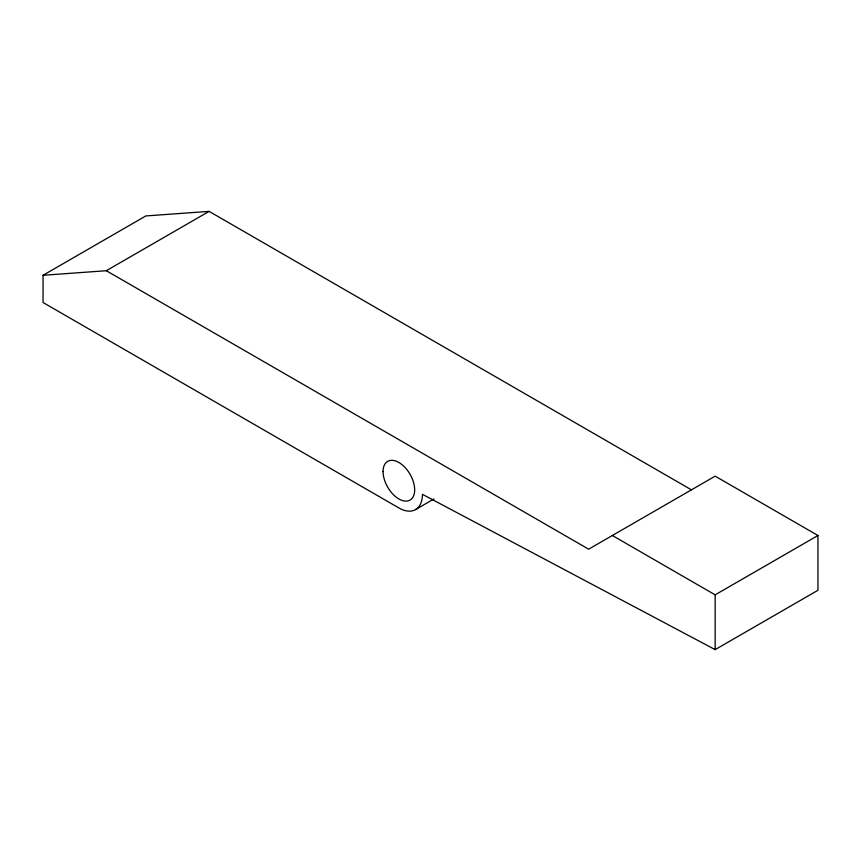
<?xml version="1.0" encoding="UTF-8"?>
<svg xmlns="http://www.w3.org/2000/svg" width="861" height="861" viewBox="0 0 861 861"><rect width="100%" height="100%" fill="white"/><g stroke="black" fill="none" stroke-linecap="round" stroke-linejoin="round"><path stroke-width="1.29" d="M43.05 275.283L106.312 270.72L588.644 549.189L715.157 476.155L817.95 535.499L817.95 590.28L715.157 649.625L422.45 494.332A33.342 19.254 60 0 1 398.869 507.936L43.05 302.512L43.05 275.283L145.843 215.939L209.105 211.375L691.437 489.844M106.312 270.72L209.105 211.375M415.54 509.594L434.019 498.928M612.365 535.499L715.157 594.843L817.95 535.499M715.157 594.843L715.157 649.625M383.059 471.591A22.364 12.915 60 0 0 406.779 501.091A22.364 12.915 60 0 0 406.779 469.471A22.364 12.915 60 0 0 383.059 471.591"/></g></svg>
